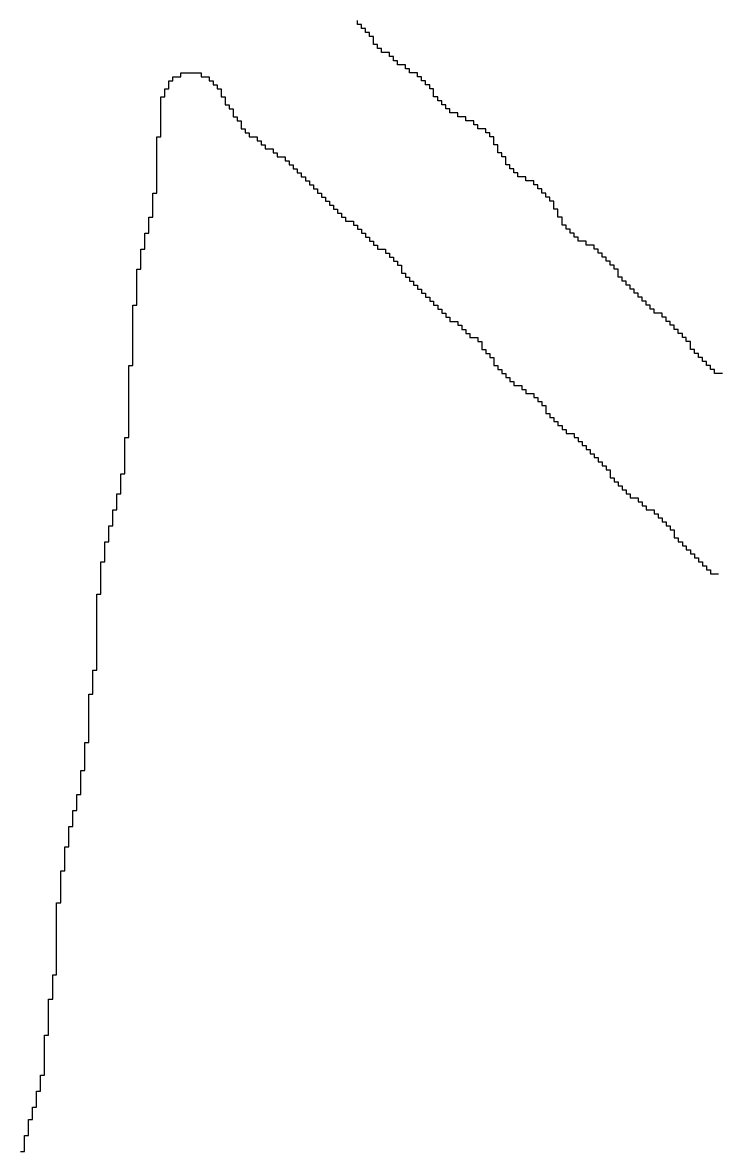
# Model space of a CAD drawing. Header units: millimetres. Extents: x 9.6 to 105, y 7.6 to 66.9.
# Drawn here: x 89.0593 to 89.2958, y 21.9228 to 22.3076 of the extents above; entities that cross this region are included whole.
import ezdxf

# ---------------------------------------------------------------- set-up
doc = ezdxf.new("R2010")
doc.units = ezdxf.units.MM
doc.layers.add('BottomOverlay', color=54, linetype='Continuous')

msp = doc.modelspace()

# ---------------------------------------------------------------- linework, layer by layer
at = {"layer": 'BottomOverlay'}
for p, q in [((89.17349, 22.30693), (89.17349, 22.3083)), ((89.17486, 22.30693), (89.17349, 22.30693)), ((89.17486, 22.30557), (89.17486, 22.30693)), ((89.17622, 22.30557), (89.17486, 22.30557)), ((89.17622, 22.3042), (89.17622, 22.30557)), ((89.17759, 22.3042), (89.17622, 22.3042)), ((89.17759, 22.30283), (89.17759, 22.3042)), ((89.17896, 22.30283), (89.17759, 22.30283)), ((89.17896, 22.30146), (89.17896, 22.30283)), ((89.17896, 22.3001), (89.17896, 22.30146)), ((89.18032, 22.3001), (89.17896, 22.3001)), ((89.18032, 22.29873), (89.18032, 22.3001)), ((89.18169, 22.29873), (89.18032, 22.29873)), ((89.18169, 22.29736), (89.18169, 22.29873)), ((89.18443, 22.29736), (89.18169, 22.29736)), ((89.18443, 22.296), (89.18443, 22.29736)), ((89.18579, 22.296), (89.18443, 22.296)), ((89.18579, 22.29463), (89.18579, 22.296)), ((89.18716, 22.29463), (89.18579, 22.29463)), ((89.18716, 22.29326), (89.18716, 22.29463)), ((89.1899, 22.29326), (89.18716, 22.29326)), ((89.1899, 22.2919), (89.1899, 22.29326)), ((89.11061, 22.28779), (89.11061, 22.28916)), ((89.11061, 22.28916), (89.11334, 22.28916)), ((89.11334, 22.28916), (89.11334, 22.29053)), ((89.11334, 22.29053), (89.12018, 22.29053)), ((89.12018, 22.29053), (89.12018, 22.28916)), ((89.12018, 22.28916), (89.12291, 22.28916)), ((89.12291, 22.28916), (89.12291, 22.28779)), ((89.19126, 22.2919), (89.1899, 22.2919)), ((89.19126, 22.29053), (89.19126, 22.2919)), ((89.19399, 22.29053), (89.19126, 22.29053)), ((89.19399, 22.28916), (89.19399, 22.29053)), ((89.19536, 22.28916), (89.19399, 22.28916)), ((89.19536, 22.28779), (89.19536, 22.28916)), ((89.10787, 22.28369), (89.10787, 22.28506)), ((89.10787, 22.28506), (89.10924, 22.28506)), ((89.10924, 22.28643), (89.10924, 22.28779)), ((89.10924, 22.28779), (89.11061, 22.28779)), ((89.10924, 22.28506), (89.10924, 22.28643)), ((89.12291, 22.28779), (89.12428, 22.28779)), ((89.12428, 22.28779), (89.12428, 22.28643)), ((89.12428, 22.28643), (89.12564, 22.28643)), ((89.12564, 22.28643), (89.12564, 22.28506)), ((89.12564, 22.28506), (89.12701, 22.28506)), ((89.12701, 22.28506), (89.12701, 22.28369)), ((89.19673, 22.28779), (89.19536, 22.28779)), ((89.19673, 22.28643), (89.19673, 22.28779)), ((89.1981, 22.28643), (89.19673, 22.28643)), ((89.1981, 22.28506), (89.1981, 22.28643)), ((89.19946, 22.28506), (89.1981, 22.28506)), ((89.19946, 22.28369), (89.19946, 22.28506)), ((89.10651, 22.28096), (89.10651, 22.28233)), ((89.10651, 22.28233), (89.10787, 22.28233)), ((89.10651, 22.27959), (89.10651, 22.28096)), ((89.10787, 22.28233), (89.10787, 22.28369)), ((89.12701, 22.28369), (89.12701, 22.28233)), ((89.12701, 22.28233), (89.12838, 22.28233)), ((89.12838, 22.28233), (89.12838, 22.28096)), ((89.12838, 22.28096), (89.12838, 22.27959)), ((89.19946, 22.28233), (89.19946, 22.28369)), ((89.20083, 22.28233), (89.19946, 22.28233)), ((89.20083, 22.28096), (89.20083, 22.28233)), ((89.2022, 22.28096), (89.20083, 22.28096)), ((89.2022, 22.27959), (89.2022, 22.28096)), ((89.10651, 22.27823), (89.10651, 22.27959)), ((89.10651, 22.27686), (89.10651, 22.27823)), ((89.12838, 22.27959), (89.12975, 22.27959)), ((89.12975, 22.27959), (89.12975, 22.27823)), ((89.12975, 22.27823), (89.13111, 22.27823)), ((89.13111, 22.27823), (89.13111, 22.27686)), ((89.20356, 22.27959), (89.2022, 22.27959)), ((89.20356, 22.27823), (89.20356, 22.27959)), ((89.20493, 22.27823), (89.20356, 22.27823)), ((89.20493, 22.27686), (89.20493, 22.27823)), ((89.10651, 22.27549), (89.10651, 22.27686)), ((89.10651, 22.27412), (89.10651, 22.27549)), ((89.10651, 22.27276), (89.10651, 22.27412)), ((89.13111, 22.27686), (89.13111, 22.27549)), ((89.13111, 22.27549), (89.13248, 22.27549)), ((89.13248, 22.27549), (89.13248, 22.27412)), ((89.13248, 22.27412), (89.13385, 22.27412)), ((89.13385, 22.27412), (89.13385, 22.27276)), ((89.20767, 22.27686), (89.20493, 22.27686)), ((89.20767, 22.27549), (89.20767, 22.27686)), ((89.2104, 22.27549), (89.20767, 22.27549)), ((89.2104, 22.27412), (89.2104, 22.27549)), ((89.21313, 22.27412), (89.2104, 22.27412)), ((89.21313, 22.27276), (89.21313, 22.27412)), ((89.10651, 22.27139), (89.10651, 22.27276)), ((89.10651, 22.27002), (89.10651, 22.27139)), ((89.10651, 22.26865), (89.10651, 22.27002)), ((89.13385, 22.27276), (89.13385, 22.27139)), ((89.13385, 22.27139), (89.13521, 22.27139)), ((89.13521, 22.27139), (89.13521, 22.27002)), ((89.13521, 22.27002), (89.13658, 22.27002)), ((89.13658, 22.27002), (89.13658, 22.26865)), ((89.2145, 22.27276), (89.21313, 22.27276)), ((89.2145, 22.27139), (89.2145, 22.27276)), ((89.21723, 22.27139), (89.2145, 22.27139)), ((89.21723, 22.27002), (89.21723, 22.27139)), ((89.2186, 22.27002), (89.21723, 22.27002)), ((89.2186, 22.26865), (89.2186, 22.27002)), ((89.10514, 22.26729), (89.10514, 22.26865)), ((89.10514, 22.26865), (89.10651, 22.26865)), ((89.10514, 22.26592), (89.10514, 22.26729)), ((89.10514, 22.26456), (89.10514, 22.26592)), ((89.13658, 22.26865), (89.13931, 22.26865)), ((89.13931, 22.26865), (89.13931, 22.26729)), ((89.13931, 22.26729), (89.14068, 22.26729)), ((89.14068, 22.26729), (89.14068, 22.26592)), ((89.14068, 22.26592), (89.14205, 22.26592)), ((89.14205, 22.26592), (89.14205, 22.26456)), ((89.21997, 22.26865), (89.2186, 22.26865)), ((89.21997, 22.26729), (89.21997, 22.26865)), ((89.21997, 22.26592), (89.21997, 22.26729)), ((89.22134, 22.26592), (89.21997, 22.26592)), ((89.22134, 22.26456), (89.22134, 22.26592)), ((89.10514, 22.26319), (89.10514, 22.26456)), ((89.10514, 22.26182), (89.10514, 22.26319)), ((89.10514, 22.26045), (89.10514, 22.26182)), ((89.14205, 22.26456), (89.14478, 22.26456)), ((89.14478, 22.26456), (89.14478, 22.26319)), ((89.14478, 22.26319), (89.14615, 22.26319)), ((89.14615, 22.26319), (89.14615, 22.26182)), ((89.14615, 22.26182), (89.14888, 22.26182)), ((89.14888, 22.26182), (89.14888, 22.26045)), ((89.22134, 22.26319), (89.22134, 22.26456)), ((89.2227, 22.26319), (89.22134, 22.26319)), ((89.2227, 22.26182), (89.2227, 22.26319)), ((89.22407, 22.26182), (89.2227, 22.26182)), ((89.22407, 22.26045), (89.22407, 22.26182)), ((89.10514, 22.25909), (89.10514, 22.26045)), ((89.10514, 22.25772), (89.10514, 22.25909)), ((89.10514, 22.25635), (89.10514, 22.25772)), ((89.14888, 22.26045), (89.15025, 22.26045)), ((89.15025, 22.26045), (89.15025, 22.25909)), ((89.15025, 22.25909), (89.15162, 22.25909)), ((89.15162, 22.25909), (89.15162, 22.25772)), ((89.15162, 22.25772), (89.15298, 22.25772)), ((89.15298, 22.25772), (89.15298, 22.25635)), ((89.22407, 22.25909), (89.22407, 22.26045)), ((89.22544, 22.25909), (89.22407, 22.25909)), ((89.22544, 22.25772), (89.22544, 22.25909)), ((89.2268, 22.25772), (89.22544, 22.25772)), ((89.2268, 22.25635), (89.2268, 22.25772)), ((89.10514, 22.25498), (89.10514, 22.25635)), ((89.10514, 22.25362), (89.10514, 22.25498)), ((89.15298, 22.25635), (89.15435, 22.25635)), ((89.15435, 22.25635), (89.15435, 22.25498)), ((89.15435, 22.25498), (89.15572, 22.25498)), ((89.15572, 22.25498), (89.15572, 22.25362)), ((89.22817, 22.25635), (89.2268, 22.25635)), ((89.22817, 22.25498), (89.22817, 22.25635)), ((89.2309, 22.25498), (89.22817, 22.25498)), ((89.2309, 22.25362), (89.2309, 22.25498)), ((89.10514, 22.25225), (89.10514, 22.25362)), ((89.10514, 22.25089), (89.10514, 22.25225)), ((89.10514, 22.24952), (89.10514, 22.25089)), ((89.15572, 22.25362), (89.15709, 22.25362)), ((89.15709, 22.25362), (89.15709, 22.25225)), ((89.15709, 22.25225), (89.15845, 22.25225)), ((89.15845, 22.25225), (89.15845, 22.25089)), ((89.15845, 22.25089), (89.15982, 22.25089)), ((89.15982, 22.25089), (89.15982, 22.24952)), ((89.23364, 22.25362), (89.2309, 22.25362)), ((89.23364, 22.25225), (89.23364, 22.25362)), ((89.23501, 22.25225), (89.23364, 22.25225)), ((89.23501, 22.25089), (89.23501, 22.25225)), ((89.23637, 22.25089), (89.23501, 22.25089)), ((89.23637, 22.24952), (89.23637, 22.25089)), ((89.10377, 22.24815), (89.10377, 22.24952)), ((89.10377, 22.24952), (89.10514, 22.24952)), ((89.10377, 22.24678), (89.10377, 22.24815)), ((89.10377, 22.24542), (89.10377, 22.24678)), ((89.15982, 22.24952), (89.16119, 22.24952)), ((89.16119, 22.24952), (89.16119, 22.24815)), ((89.16119, 22.24815), (89.16255, 22.24815)), ((89.16255, 22.24815), (89.16255, 22.24678)), ((89.16255, 22.24678), (89.16392, 22.24678)), ((89.16392, 22.24678), (89.16392, 22.24542)), ((89.23774, 22.24952), (89.23637, 22.24952)), ((89.23774, 22.24815), (89.23774, 22.24952)), ((89.23911, 22.24815), (89.23774, 22.24815)), ((89.23911, 22.24678), (89.23911, 22.24815)), ((89.24047, 22.24678), (89.23911, 22.24678)), ((89.24047, 22.24542), (89.24047, 22.24678)), ((89.10377, 22.24405), (89.10377, 22.24542)), ((89.10377, 22.24268), (89.10377, 22.24405)), ((89.10377, 22.24131), (89.10377, 22.24268)), ((89.16392, 22.24542), (89.16529, 22.24542)), ((89.16529, 22.24542), (89.16529, 22.24405)), ((89.16529, 22.24405), (89.16665, 22.24405)), ((89.16665, 22.24405), (89.16665, 22.24268)), ((89.16665, 22.24268), (89.16802, 22.24268)), ((89.16802, 22.24268), (89.16802, 22.24131)), ((89.24047, 22.24405), (89.24047, 22.24542)), ((89.24184, 22.24405), (89.24047, 22.24405)), ((89.24184, 22.24268), (89.24184, 22.24405)), ((89.24184, 22.24131), (89.24184, 22.24268)), ((89.1024, 22.23995), (89.1024, 22.24131)), ((89.1024, 22.24131), (89.10377, 22.24131)), ((89.1024, 22.23858), (89.1024, 22.23995)), ((89.1024, 22.23721), (89.1024, 22.23858)), ((89.16802, 22.24131), (89.16939, 22.24131)), ((89.16939, 22.24131), (89.16939, 22.23995)), ((89.16939, 22.23995), (89.17212, 22.23995)), ((89.17212, 22.23995), (89.17212, 22.23858)), ((89.17212, 22.23858), (89.17349, 22.23858)), ((89.17349, 22.23858), (89.17349, 22.23721)), ((89.24321, 22.24131), (89.24184, 22.24131)), ((89.24321, 22.23995), (89.24321, 22.24131)), ((89.24321, 22.23858), (89.24321, 22.23995)), ((89.24457, 22.23858), (89.24321, 22.23858)), ((89.24457, 22.23721), (89.24457, 22.23858)), ((89.10104, 22.23448), (89.10104, 22.23585)), ((89.10104, 22.23585), (89.1024, 22.23585)), ((89.1024, 22.23585), (89.1024, 22.23721)), ((89.17349, 22.23721), (89.17486, 22.23721)), ((89.17486, 22.23721), (89.17486, 22.23585)), ((89.17486, 22.23585), (89.17622, 22.23585)), ((89.17622, 22.23585), (89.17622, 22.23448)), ((89.24594, 22.23721), (89.24457, 22.23721)), ((89.24594, 22.23585), (89.24594, 22.23721)), ((89.24731, 22.23585), (89.24594, 22.23585)), ((89.24731, 22.23448), (89.24731, 22.23585)), ((89.10104, 22.23311), (89.10104, 22.23448)), ((89.10104, 22.23175), (89.10104, 22.23311)), ((89.10104, 22.23038), (89.10104, 22.23175)), ((89.17622, 22.23448), (89.17759, 22.23448)), ((89.17759, 22.23448), (89.17759, 22.23311)), ((89.17759, 22.23311), (89.17896, 22.23311)), ((89.17896, 22.23311), (89.17896, 22.23175)), ((89.17896, 22.23175), (89.18032, 22.23175)), ((89.18032, 22.23175), (89.18032, 22.23038)), ((89.24868, 22.23448), (89.24731, 22.23448)), ((89.24868, 22.23311), (89.24868, 22.23448)), ((89.25141, 22.23311), (89.24868, 22.23311)), ((89.25141, 22.23175), (89.25141, 22.23311)), ((89.25414, 22.23175), (89.25141, 22.23175)), ((89.25414, 22.23038), (89.25414, 22.23175)), ((89.09967, 22.22901), (89.09967, 22.23038)), ((89.09967, 22.23038), (89.10104, 22.23038)), ((89.09967, 22.22765), (89.09967, 22.22901)), ((89.09967, 22.22628), (89.09967, 22.22765)), ((89.18032, 22.23038), (89.18306, 22.23038)), ((89.18306, 22.23038), (89.18306, 22.22901)), ((89.18306, 22.22901), (89.18443, 22.22901)), ((89.18443, 22.22901), (89.18443, 22.22765)), ((89.18443, 22.22765), (89.18579, 22.22765)), ((89.18579, 22.22765), (89.18579, 22.22628)), ((89.25551, 22.23038), (89.25414, 22.23038)), ((89.25551, 22.22901), (89.25551, 22.23038)), ((89.25688, 22.22901), (89.25551, 22.22901)), ((89.25688, 22.22765), (89.25688, 22.22901)), ((89.25824, 22.22765), (89.25688, 22.22765)), ((89.25824, 22.22628), (89.25824, 22.22765)), ((89.0983, 22.22218), (89.0983, 22.22354)), ((89.0983, 22.22354), (89.09967, 22.22354)), ((89.09967, 22.22491), (89.09967, 22.22628)), ((89.09967, 22.22354), (89.09967, 22.22491)), ((89.18579, 22.22628), (89.18716, 22.22628)), ((89.18716, 22.22628), (89.18716, 22.22491)), ((89.18716, 22.22491), (89.18853, 22.22491)), ((89.18853, 22.22491), (89.18853, 22.22354)), ((89.18853, 22.22354), (89.18853, 22.22218)), ((89.25961, 22.22628), (89.25824, 22.22628)), ((89.25961, 22.22491), (89.25961, 22.22628)), ((89.26098, 22.22491), (89.25961, 22.22491)), ((89.26098, 22.22354), (89.26098, 22.22491)), ((89.26235, 22.22354), (89.26098, 22.22354)), ((89.26235, 22.22218), (89.26235, 22.22354)), ((89.0983, 22.22081), (89.0983, 22.22218)), ((89.0983, 22.21944), (89.0983, 22.22081)), ((89.0983, 22.21808), (89.0983, 22.21944)), ((89.18853, 22.22218), (89.1899, 22.22218)), ((89.1899, 22.22218), (89.1899, 22.22081)), ((89.1899, 22.22081), (89.19126, 22.22081)), ((89.19126, 22.22081), (89.19126, 22.21944)), ((89.19126, 22.21944), (89.19263, 22.21944)), ((89.19263, 22.21944), (89.19263, 22.21808)), ((89.26235, 22.22081), (89.26235, 22.22218)), ((89.26371, 22.22081), (89.26235, 22.22081)), ((89.26371, 22.21944), (89.26371, 22.22081)), ((89.26508, 22.21944), (89.26371, 22.21944)), ((89.26508, 22.21808), (89.26508, 22.21944)), ((89.0983, 22.21671), (89.0983, 22.21808)), ((89.0983, 22.21534), (89.0983, 22.21671)), ((89.19263, 22.21808), (89.19399, 22.21808)), ((89.19399, 22.21808), (89.19399, 22.21671)), ((89.19399, 22.21671), (89.19536, 22.21671)), ((89.19536, 22.21671), (89.19536, 22.21534)), ((89.26645, 22.21808), (89.26508, 22.21808)), ((89.26645, 22.21671), (89.26645, 22.21808)), ((89.26781, 22.21671), (89.26645, 22.21671)), ((89.26781, 22.21534), (89.26781, 22.21671)), ((89.0983, 22.21398), (89.0983, 22.21534)), ((89.0983, 22.21261), (89.0983, 22.21398)), ((89.0983, 22.21124), (89.0983, 22.21261)), ((89.19536, 22.21534), (89.19673, 22.21534)), ((89.19673, 22.21534), (89.19673, 22.21398)), ((89.19673, 22.21398), (89.1981, 22.21398)), ((89.1981, 22.21398), (89.1981, 22.21261)), ((89.1981, 22.21261), (89.19946, 22.21261)), ((89.19946, 22.21261), (89.19946, 22.21124)), ((89.26918, 22.21534), (89.26781, 22.21534)), ((89.26918, 22.21398), (89.26918, 22.21534)), ((89.27055, 22.21398), (89.26918, 22.21398)), ((89.27055, 22.21261), (89.27055, 22.21398)), ((89.27191, 22.21261), (89.27055, 22.21261)), ((89.27191, 22.21124), (89.27191, 22.21261)), ((89.09694, 22.20987), (89.09694, 22.21124)), ((89.09694, 22.21124), (89.0983, 22.21124)), ((89.09694, 22.20851), (89.09694, 22.20987)), ((89.09694, 22.20714), (89.09694, 22.20851)), ((89.19946, 22.21124), (89.20083, 22.21124)), ((89.20083, 22.21124), (89.20083, 22.20987)), ((89.20083, 22.20987), (89.2022, 22.20987)), ((89.2022, 22.20987), (89.2022, 22.20851)), ((89.2022, 22.20851), (89.20356, 22.20851)), ((89.20356, 22.20851), (89.20356, 22.20714)), ((89.27328, 22.21124), (89.27191, 22.21124)), ((89.27328, 22.20987), (89.27328, 22.21124)), ((89.27465, 22.20987), (89.27328, 22.20987)), ((89.27465, 22.20851), (89.27465, 22.20987)), ((89.27738, 22.20851), (89.27465, 22.20851)), ((89.27738, 22.20714), (89.27738, 22.20851)), ((89.09694, 22.20577), (89.09694, 22.20714)), ((89.09694, 22.20441), (89.09694, 22.20577)), ((89.09694, 22.20304), (89.09694, 22.20441)), ((89.20356, 22.20714), (89.20493, 22.20714)), ((89.20493, 22.20714), (89.20493, 22.20577)), ((89.20493, 22.20577), (89.20767, 22.20577)), ((89.20767, 22.20577), (89.20767, 22.20441)), ((89.20767, 22.20441), (89.20903, 22.20441)), ((89.20903, 22.20441), (89.20903, 22.20304)), ((89.27875, 22.20714), (89.27738, 22.20714)), ((89.27875, 22.20577), (89.27875, 22.20714)), ((89.28012, 22.20577), (89.27875, 22.20577)), ((89.28012, 22.20441), (89.28012, 22.20577)), ((89.28149, 22.20441), (89.28012, 22.20441)), ((89.28149, 22.20304), (89.28149, 22.20441)), ((89.09694, 22.20167), (89.09694, 22.20304)), ((89.09694, 22.20031), (89.09694, 22.20167)), ((89.09694, 22.19894), (89.09694, 22.20031)), ((89.20903, 22.20304), (89.2104, 22.20304)), ((89.2104, 22.20304), (89.2104, 22.20167)), ((89.2104, 22.20167), (89.21177, 22.20167)), ((89.21177, 22.20167), (89.21177, 22.20031)), ((89.21177, 22.20031), (89.2145, 22.20031)), ((89.2145, 22.20031), (89.2145, 22.19894)), ((89.28285, 22.20304), (89.28149, 22.20304)), ((89.28285, 22.20167), (89.28285, 22.20304)), ((89.28422, 22.20167), (89.28285, 22.20167)), ((89.28422, 22.20031), (89.28422, 22.20167)), ((89.28558, 22.20031), (89.28422, 22.20031)), ((89.28558, 22.19894), (89.28558, 22.20031)), ((89.09694, 22.19757), (89.09694, 22.19894)), ((89.09694, 22.1962), (89.09694, 22.19757)), ((89.09694, 22.19484), (89.09694, 22.1962)), ((89.2145, 22.19894), (89.21587, 22.19894)), ((89.21587, 22.19894), (89.21587, 22.19757)), ((89.21587, 22.19757), (89.21587, 22.1962)), ((89.21587, 22.1962), (89.21723, 22.1962)), ((89.21723, 22.1962), (89.21723, 22.19484)), ((89.28695, 22.19894), (89.28558, 22.19894)), ((89.28695, 22.19757), (89.28695, 22.19894)), ((89.28695, 22.1962), (89.28695, 22.19757)), ((89.28832, 22.1962), (89.28695, 22.1962)), ((89.28832, 22.19484), (89.28832, 22.1962)), ((89.09694, 22.19347), (89.09694, 22.19484)), ((89.09694, 22.1921), (89.09694, 22.19347)), ((89.21723, 22.19484), (89.2186, 22.19484)), ((89.2186, 22.19484), (89.2186, 22.19347)), ((89.2186, 22.19347), (89.21997, 22.19347)), ((89.21997, 22.19347), (89.21997, 22.1921)), ((89.28969, 22.19484), (89.28832, 22.19484)), ((89.28969, 22.19347), (89.28969, 22.19484)), ((89.29105, 22.19347), (89.28969, 22.19347)), ((89.29105, 22.1921), (89.29105, 22.19347)), ((89.09557, 22.18937), (89.09557, 22.19074)), ((89.09557, 22.19074), (89.09694, 22.19074)), ((89.09557, 22.188), (89.09557, 22.18937)), ((89.09694, 22.19074), (89.09694, 22.1921)), ((89.21997, 22.1921), (89.21997, 22.19074)), ((89.21997, 22.19074), (89.22134, 22.19074)), ((89.22134, 22.19074), (89.22134, 22.18937)), ((89.22134, 22.18937), (89.2227, 22.18937)), ((89.2227, 22.18937), (89.2227, 22.188)), ((89.29242, 22.1921), (89.29105, 22.1921)), ((89.29242, 22.19074), (89.29242, 22.1921)), ((89.29379, 22.19074), (89.29242, 22.19074)), ((89.29379, 22.18937), (89.29379, 22.19074)), ((89.29515, 22.18937), (89.29379, 22.18937)), ((89.29515, 22.188), (89.29515, 22.18937)), ((89.09557, 22.18664), (89.09557, 22.188)), ((89.09557, 22.18527), (89.09557, 22.18664)), ((89.09557, 22.1839), (89.09557, 22.18527)), ((89.2227, 22.188), (89.22407, 22.188)), ((89.22407, 22.188), (89.22407, 22.18664)), ((89.22407, 22.18664), (89.22544, 22.18664)), ((89.22544, 22.18664), (89.22544, 22.18527)), ((89.22544, 22.18527), (89.2268, 22.18527)), ((89.2268, 22.18527), (89.2268, 22.1839)), ((89.29789, 22.188), (89.29515, 22.188)), ((89.09557, 22.18253), (89.09557, 22.1839)), ((89.09557, 22.18117), (89.09557, 22.18253)), ((89.09557, 22.1798), (89.09557, 22.18117)), ((89.2268, 22.1839), (89.22954, 22.1839)), ((89.22954, 22.1839), (89.22954, 22.18253)), ((89.22954, 22.18253), (89.2309, 22.18253)), ((89.2309, 22.18253), (89.2309, 22.18117)), ((89.2309, 22.18117), (89.23364, 22.18117)), ((89.23364, 22.18117), (89.23364, 22.1798)), ((89.09557, 22.17843), (89.09557, 22.1798)), ((89.09557, 22.17707), (89.09557, 22.17843)), ((89.09557, 22.1757), (89.09557, 22.17707)), ((89.23364, 22.1798), (89.23501, 22.1798)), ((89.23501, 22.1798), (89.23501, 22.17843)), ((89.23501, 22.17843), (89.23637, 22.17843)), ((89.23637, 22.17843), (89.23637, 22.17707)), ((89.23637, 22.17707), (89.23774, 22.17707)), ((89.23774, 22.17707), (89.23774, 22.1757)), ((89.09557, 22.17433), (89.09557, 22.1757)), ((89.09557, 22.17297), (89.09557, 22.17433)), ((89.23774, 22.1757), (89.23774, 22.17433)), ((89.23774, 22.17433), (89.23911, 22.17433)), ((89.23911, 22.17433), (89.23911, 22.17297)), ((89.09557, 22.1716), (89.09557, 22.17297)), ((89.09557, 22.17023), (89.09557, 22.1716)), ((89.09557, 22.16886), (89.09557, 22.17023)), ((89.23911, 22.17297), (89.24047, 22.17297)), ((89.24047, 22.17297), (89.24047, 22.1716)), ((89.24047, 22.1716), (89.24184, 22.1716)), ((89.24184, 22.1716), (89.24184, 22.17023)), ((89.24184, 22.17023), (89.24321, 22.17023)), ((89.24321, 22.17023), (89.24321, 22.16886)), ((89.0942, 22.16476), (89.0942, 22.16613)), ((89.0942, 22.16613), (89.09557, 22.16613)), ((89.09557, 22.1675), (89.09557, 22.16886)), ((89.09557, 22.16613), (89.09557, 22.1675)), ((89.24321, 22.16886), (89.24457, 22.16886)), ((89.24457, 22.16886), (89.24457, 22.1675)), ((89.24457, 22.1675), (89.24731, 22.1675)), ((89.24731, 22.1675), (89.24731, 22.16613)), ((89.24731, 22.16613), (89.24868, 22.16613)), ((89.24868, 22.16613), (89.24868, 22.16476)), ((89.0942, 22.16339), (89.0942, 22.16476)), ((89.0942, 22.16203), (89.0942, 22.16339)), ((89.0942, 22.16066), (89.0942, 22.16203)), ((89.24868, 22.16476), (89.25004, 22.16476)), ((89.25004, 22.16476), (89.25004, 22.16339)), ((89.25004, 22.16339), (89.25141, 22.16339)), ((89.25141, 22.16339), (89.25141, 22.16203)), ((89.25141, 22.16203), (89.25278, 22.16203)), ((89.25278, 22.16203), (89.25278, 22.16066)), ((89.0942, 22.1593), (89.0942, 22.16066)), ((89.0942, 22.15793), (89.0942, 22.1593)), ((89.0942, 22.15656), (89.0942, 22.15793)), ((89.25278, 22.16066), (89.25414, 22.16066)), ((89.25414, 22.16066), (89.25414, 22.1593)), ((89.25414, 22.1593), (89.25551, 22.1593)), ((89.25551, 22.1593), (89.25551, 22.15793)), ((89.25551, 22.15793), (89.25688, 22.15793)), ((89.25688, 22.15793), (89.25688, 22.15656)), ((89.09284, 22.15246), (89.09284, 22.15383)), ((89.09284, 22.15383), (89.0942, 22.15383)), ((89.0942, 22.15519), (89.0942, 22.15656)), ((89.0942, 22.15383), (89.0942, 22.15519)), ((89.25688, 22.15656), (89.25824, 22.15656)), ((89.25824, 22.15656), (89.25824, 22.15519)), ((89.25824, 22.15519), (89.25961, 22.15519)), ((89.25961, 22.15519), (89.25961, 22.15383)), ((89.25961, 22.15383), (89.25961, 22.15246)), ((89.09284, 22.15109), (89.09284, 22.15246)), ((89.09284, 22.14972), (89.09284, 22.15109)), ((89.25961, 22.15246), (89.26098, 22.15246)), ((89.26098, 22.15246), (89.26098, 22.15109)), ((89.26098, 22.15109), (89.26235, 22.15109)), ((89.26235, 22.15109), (89.26235, 22.14972)), ((89.09147, 22.14562), (89.09147, 22.14699)), ((89.09147, 22.14699), (89.09284, 22.14699)), ((89.09284, 22.14836), (89.09284, 22.14972)), ((89.09284, 22.14699), (89.09284, 22.14836)), ((89.26235, 22.14972), (89.26371, 22.14972)), ((89.26371, 22.14972), (89.26371, 22.14836)), ((89.26371, 22.14836), (89.26508, 22.14836)), ((89.26508, 22.14836), (89.26508, 22.14699)), ((89.26508, 22.14699), (89.26645, 22.14699)), ((89.26645, 22.14699), (89.26645, 22.14562)), ((89.09147, 22.14426), (89.09147, 22.14562)), ((89.09147, 22.14289), (89.09147, 22.14426)), ((89.09147, 22.14152), (89.09147, 22.14289)), ((89.26645, 22.14562), (89.26918, 22.14562)), ((89.26918, 22.14562), (89.26918, 22.14426)), ((89.26918, 22.14426), (89.27055, 22.14426)), ((89.27055, 22.14426), (89.27055, 22.14289)), ((89.27055, 22.14289), (89.27191, 22.14289)), ((89.27191, 22.14289), (89.27191, 22.14152)), ((89.0901, 22.14016), (89.0901, 22.14152)), ((89.0901, 22.14152), (89.09147, 22.14152)), ((89.0901, 22.13879), (89.0901, 22.14016)), ((89.0901, 22.13742), (89.0901, 22.13879)), ((89.27191, 22.14152), (89.27465, 22.14152)), ((89.27465, 22.14152), (89.27465, 22.14016)), ((89.27465, 22.14016), (89.27602, 22.14016)), ((89.27602, 22.14016), (89.27602, 22.13879)), ((89.27602, 22.13879), (89.27738, 22.13879)), ((89.27738, 22.13879), (89.27738, 22.13742)), ((89.08873, 22.13469), (89.08873, 22.13605)), ((89.08873, 22.13605), (89.0901, 22.13605)), ((89.08873, 22.13332), (89.08873, 22.13469)), ((89.0901, 22.13605), (89.0901, 22.13742)), ((89.27738, 22.13742), (89.27875, 22.13742)), ((89.27875, 22.13742), (89.27875, 22.13605)), ((89.27875, 22.13605), (89.28012, 22.13605)), ((89.28012, 22.13605), (89.28012, 22.13469)), ((89.28012, 22.13469), (89.28149, 22.13469)), ((89.28149, 22.13469), (89.28149, 22.13332)), ((89.08873, 22.13195), (89.08873, 22.13332)), ((89.08873, 22.13059), (89.08873, 22.13195)), ((89.28149, 22.13332), (89.28149, 22.13195)), ((89.28149, 22.13195), (89.28285, 22.13195)), ((89.28285, 22.13195), (89.28285, 22.13059)), ((89.08737, 22.12922), (89.08737, 22.13059)), ((89.08737, 22.13059), (89.08873, 22.13059)), ((89.08737, 22.12785), (89.08737, 22.12922)), ((89.08737, 22.12649), (89.08737, 22.12785)), ((89.28285, 22.13059), (89.28422, 22.13059)), ((89.28422, 22.13059), (89.28422, 22.12922)), ((89.28422, 22.12922), (89.28558, 22.12922)), ((89.28558, 22.12922), (89.28558, 22.12785)), ((89.28558, 22.12785), (89.28695, 22.12785)), ((89.28695, 22.12785), (89.28695, 22.12649)), ((89.086, 22.12239), (89.086, 22.12375)), ((89.086, 22.12375), (89.08737, 22.12375)), ((89.08737, 22.12512), (89.08737, 22.12649)), ((89.08737, 22.12375), (89.08737, 22.12512)), ((89.28695, 22.12649), (89.28832, 22.12649)), ((89.28832, 22.12649), (89.28832, 22.12512)), ((89.28832, 22.12512), (89.28969, 22.12512)), ((89.28969, 22.12512), (89.28969, 22.12375)), ((89.28969, 22.12375), (89.29105, 22.12375)), ((89.29105, 22.12375), (89.29105, 22.12239)), ((89.086, 22.12102), (89.086, 22.12239)), ((89.086, 22.11965), (89.086, 22.12102)), ((89.086, 22.11828), (89.086, 22.11965)), ((89.29105, 22.12239), (89.29242, 22.12239)), ((89.29242, 22.12239), (89.29242, 22.12102)), ((89.29242, 22.12102), (89.29379, 22.12102)), ((89.29379, 22.12102), (89.29379, 22.11965)), ((89.29379, 22.11965), (89.29652, 22.11965)), ((89.086, 22.11692), (89.086, 22.11828)), ((89.086, 22.11555), (89.086, 22.11692)), ((89.086, 22.11418), (89.086, 22.11555)), ((89.08464, 22.11145), (89.08464, 22.11282)), ((89.08464, 22.11282), (89.086, 22.11282)), ((89.086, 22.11282), (89.086, 22.11418)), ((89.08464, 22.11008), (89.08464, 22.11145)), ((89.08464, 22.10872), (89.08464, 22.11008)), ((89.08464, 22.10735), (89.08464, 22.10872)), ((89.08464, 22.10598), (89.08464, 22.10735)), ((89.08464, 22.10461), (89.08464, 22.10598)), ((89.08464, 22.10325), (89.08464, 22.10461)), ((89.08464, 22.10188), (89.08464, 22.10325)), ((89.08464, 22.10051), (89.08464, 22.10188)), ((89.08464, 22.09915), (89.08464, 22.10051)), ((89.08464, 22.09778), (89.08464, 22.09915)), ((89.08464, 22.09641), (89.08464, 22.09778)), ((89.08464, 22.09505), (89.08464, 22.09641)), ((89.08464, 22.09368), (89.08464, 22.09505)), ((89.08464, 22.09231), (89.08464, 22.09368)), ((89.08464, 22.09094), (89.08464, 22.09231)), ((89.08464, 22.08958), (89.08464, 22.09094)), ((89.08464, 22.08821), (89.08464, 22.08958)), ((89.08327, 22.08548), (89.08327, 22.08684)), ((89.08327, 22.08684), (89.08464, 22.08684)), ((89.08327, 22.08411), (89.08327, 22.08548)), ((89.08464, 22.08684), (89.08464, 22.08821)), ((89.08327, 22.08274), (89.08327, 22.08411)), ((89.08327, 22.08138), (89.08327, 22.08274)), ((89.08327, 22.08001), (89.08327, 22.08138)), ((89.0819, 22.07727), (89.0819, 22.07864)), ((89.0819, 22.07864), (89.08327, 22.07864)), ((89.0819, 22.07591), (89.0819, 22.07727)), ((89.08327, 22.07864), (89.08327, 22.08001)), ((89.0819, 22.07454), (89.0819, 22.07591)), ((89.0819, 22.07317), (89.0819, 22.07454)), ((89.0819, 22.0718), (89.0819, 22.07317)), ((89.0819, 22.07044), (89.0819, 22.0718)), ((89.0819, 22.06907), (89.0819, 22.07044)), ((89.0819, 22.06771), (89.0819, 22.06907)), ((89.0819, 22.06634), (89.0819, 22.06771)), ((89.0819, 22.06497), (89.0819, 22.06634)), ((89.08053, 22.06087), (89.08053, 22.06224)), ((89.08053, 22.06224), (89.0819, 22.06224)), ((89.0819, 22.0636), (89.0819, 22.06497)), ((89.0819, 22.06224), (89.0819, 22.0636)), ((89.08053, 22.0595), (89.08053, 22.06087)), ((89.08053, 22.05813), (89.08053, 22.0595)), ((89.08053, 22.05677), (89.08053, 22.05813)), ((89.08053, 22.0554), (89.08053, 22.05677)), ((89.08053, 22.05404), (89.08053, 22.0554)), ((89.08053, 22.05267), (89.08053, 22.05404)), ((89.07917, 22.0513), (89.07917, 22.05267)), ((89.07917, 22.05267), (89.08053, 22.05267)), ((89.07917, 22.04993), (89.07917, 22.0513)), ((89.07917, 22.04857), (89.07917, 22.04993)), ((89.07917, 22.0472), (89.07917, 22.04857)), ((89.07917, 22.04583), (89.07917, 22.0472)), ((89.0778, 22.0431), (89.0778, 22.04446)), ((89.0778, 22.04446), (89.07917, 22.04446)), ((89.0778, 22.04173), (89.0778, 22.0431)), ((89.07917, 22.04446), (89.07917, 22.04583)), ((89.07643, 22.03763), (89.07643, 22.039)), ((89.07643, 22.039), (89.0778, 22.039)), ((89.0778, 22.04036), (89.0778, 22.04173)), ((89.0778, 22.039), (89.0778, 22.04036)), ((89.07643, 22.03626), (89.07643, 22.03763)), ((89.07643, 22.0349), (89.07643, 22.03626)), ((89.07643, 22.03353), (89.07643, 22.0349)), ((89.07506, 22.03216), (89.07506, 22.03353)), ((89.07506, 22.03353), (89.07643, 22.03353)), ((89.07506, 22.0308), (89.07506, 22.03216)), ((89.07506, 22.02943), (89.07506, 22.0308)), ((89.07506, 22.02806), (89.07506, 22.02943)), ((89.07506, 22.02669), (89.07506, 22.02806)), ((89.0737, 22.02533), (89.0737, 22.02669)), ((89.0737, 22.02669), (89.07506, 22.02669)), ((89.0737, 22.02396), (89.0737, 22.02533)), ((89.0737, 22.02259), (89.0737, 22.02396)), ((89.0737, 22.02123), (89.0737, 22.02259)), ((89.0737, 22.01986), (89.0737, 22.02123)), ((89.0737, 22.01849), (89.0737, 22.01986)), ((89.07233, 22.01713), (89.07233, 22.01849)), ((89.07233, 22.01849), (89.0737, 22.01849)), ((89.07233, 22.01576), (89.07233, 22.01713)), ((89.07233, 22.01439), (89.07233, 22.01576)), ((89.07233, 22.01302), (89.07233, 22.01439)), ((89.07233, 22.01166), (89.07233, 22.01302)), ((89.07233, 22.01029), (89.07233, 22.01166)), ((89.07233, 22.00892), (89.07233, 22.01029)), ((89.07233, 22.00756), (89.07233, 22.00892)), ((89.07096, 22.00619), (89.07096, 22.00756)), ((89.07096, 22.00756), (89.07233, 22.00756)), ((89.07096, 22.00482), (89.07096, 22.00619)), ((89.07096, 22.00346), (89.07096, 22.00482)), ((89.07096, 22.00209), (89.07096, 22.00346)), ((89.07096, 22.00072), (89.07096, 22.00209)), ((89.07096, 21.99935), (89.07096, 22.00072)), ((89.07096, 21.99799), (89.07096, 21.99935)), ((89.07096, 21.99662), (89.07096, 21.99799)), ((89.07096, 21.99525), (89.07096, 21.99662)), ((89.07096, 21.99389), (89.07096, 21.99525)), ((89.07096, 21.99252), (89.07096, 21.99389)), ((89.07096, 21.99115), (89.07096, 21.99252)), ((89.07096, 21.98979), (89.07096, 21.99115)), ((89.07096, 21.98842), (89.07096, 21.98979)), ((89.07096, 21.98705), (89.07096, 21.98842)), ((89.07096, 21.98568), (89.07096, 21.98705)), ((89.07096, 21.98432), (89.07096, 21.98568)), ((89.0696, 21.98158), (89.0696, 21.98295)), ((89.0696, 21.98295), (89.07096, 21.98295)), ((89.0696, 21.98022), (89.0696, 21.98158)), ((89.07096, 21.98295), (89.07096, 21.98432)), ((89.0696, 21.97885), (89.0696, 21.98022)), ((89.0696, 21.97748), (89.0696, 21.97885)), ((89.0696, 21.97612), (89.0696, 21.97748)), ((89.06823, 21.97338), (89.06823, 21.97475)), ((89.06823, 21.97475), (89.0696, 21.97475)), ((89.06823, 21.97201), (89.06823, 21.97338)), ((89.0696, 21.97475), (89.0696, 21.97612)), ((89.06823, 21.97065), (89.06823, 21.97201)), ((89.06823, 21.96928), (89.06823, 21.97065)), ((89.06823, 21.96791), (89.06823, 21.96928)), ((89.06823, 21.96654), (89.06823, 21.96791)), ((89.06823, 21.96518), (89.06823, 21.96654)), ((89.06686, 21.96108), (89.06686, 21.96245)), ((89.06686, 21.96245), (89.06823, 21.96245)), ((89.06823, 21.96381), (89.06823, 21.96518)), ((89.06823, 21.96245), (89.06823, 21.96381)), ((89.06686, 21.95971), (89.06686, 21.96108)), ((89.06686, 21.95834), (89.06686, 21.95971)), ((89.06686, 21.95698), (89.06686, 21.95834)), ((89.06686, 21.95561), (89.06686, 21.95698)), ((89.06686, 21.95424), (89.06686, 21.95561)), ((89.06686, 21.95287), (89.06686, 21.95424)), ((89.06686, 21.95151), (89.06686, 21.95287)), ((89.06686, 21.95014), (89.06686, 21.95151)), ((89.06686, 21.94878), (89.06686, 21.95014)), ((89.0655, 21.94741), (89.0655, 21.94878)), ((89.0655, 21.94878), (89.06686, 21.94878)), ((89.0655, 21.94604), (89.0655, 21.94741)), ((89.0655, 21.94467), (89.0655, 21.94604)), ((89.06413, 21.94194), (89.06413, 21.94331)), ((89.06413, 21.94331), (89.0655, 21.94331)), ((89.0655, 21.94331), (89.0655, 21.94467)), ((89.06413, 21.94057), (89.06413, 21.94194)), ((89.06413, 21.9392), (89.06413, 21.94057)), ((89.06413, 21.93784), (89.06413, 21.9392)), ((89.06276, 21.93647), (89.06276, 21.93784)), ((89.06276, 21.93784), (89.06413, 21.93784)), ((89.06276, 21.9351), (89.06276, 21.93647)), ((89.06276, 21.93374), (89.06276, 21.9351)), ((89.06139, 21.93237), (89.06139, 21.93374)), ((89.06139, 21.93374), (89.06276, 21.93374)), ((89.06139, 21.931), (89.06139, 21.93237)), ((89.06139, 21.92964), (89.06139, 21.931)), ((89.06003, 21.9269), (89.06003, 21.92827)), ((89.06003, 21.92827), (89.06139, 21.92827)), ((89.06003, 21.92554), (89.06003, 21.9269)), ((89.06139, 21.92827), (89.06139, 21.92964)), ((89.06003, 21.92417), (89.06003, 21.92554)), ((89.06003, 21.9228), (89.06003, 21.92417)), ((89.05866, 21.9228), (89.06003, 21.9228))]:
    msp.add_line(p, q, dxfattribs=at)

doc.saveas('drawing.dxf')
